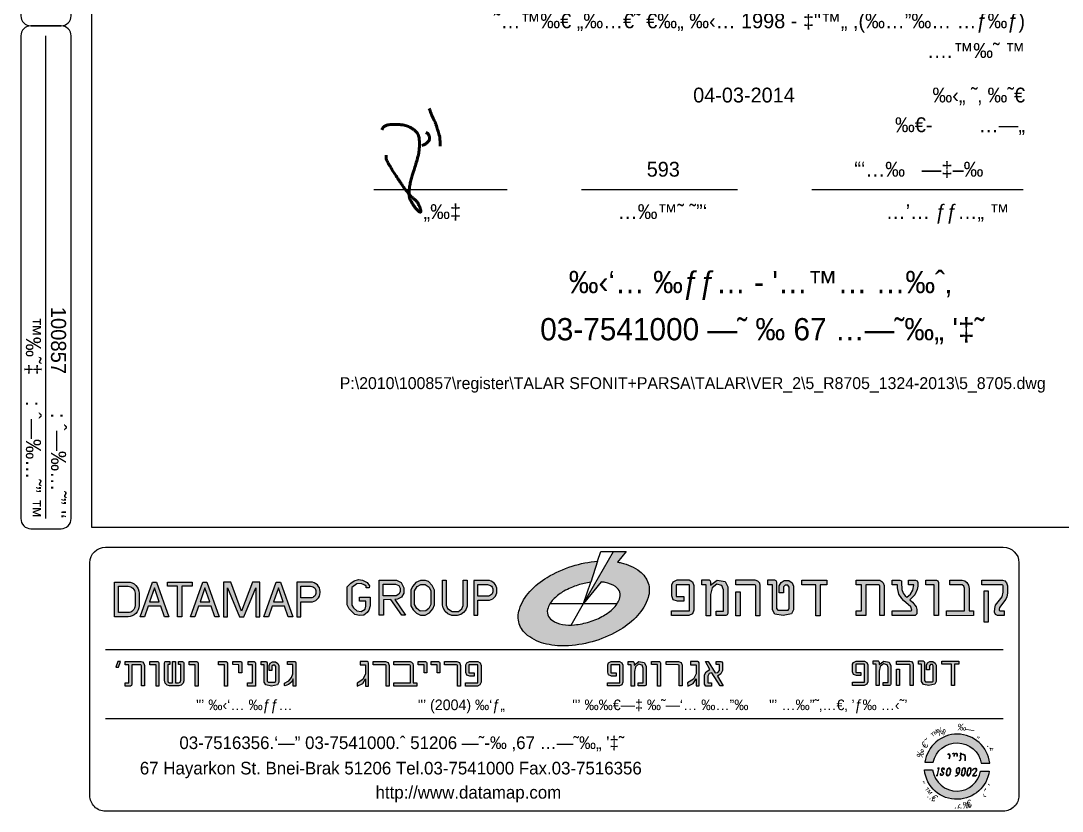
# Model space of a CAD drawing. Extents: x 204392 to 206166, y 706239 to 707835.
# Drawn here: x 204391.7 to 204742.4, y 706239.4 to 706505.6 of the extents above; entities that cross this region are included whole.
import ezdxf
from ezdxf.enums import TextEntityAlignment as Align

# ---------------------------------------------------------------- set-up
doc = ezdxf.new("R2010")
doc.units = 0
doc.header["$LTSCALE"] = 7
doc.header["$MEASUREMENT"] = 0
for name, color, linetype in [('DRWS001', 7, 'Continuous'), ('DRWS006', 2, 'Continuous'), ('DRWS013', 2, 'Continuous'), ('DRWT001', 2, 'Continuous'), ('DRWT003', 2, 'Continuous'), ('PCLS005', 7, 'Continuous')]:
    doc.layers.add(name, color=color, linetype=linetype)
doc.styles.add('HEBTXT', font='HEBTXT.shx')
doc.styles.add('MD-1510', font='hebtxt.shx', dxfattribs={"height": 3.75})
doc.linetypes.add('BRK_LINE', pattern='A,0.25,["~",Standard,S=0.1,R=0,X=-0.1,Y=-0.05],0.2', length=0.45)

# ---------------------------------------------------------------- blocks, each defined once
blk = doc.blocks.new('BORDER')
at = {"color": 2}
for p, q in [((0, 1), (0, 0)), ((0, 0), (1, 0))]:
    blk.add_line(p, q, dxfattribs=at)
blk = doc.blocks.new('PROJ_OUT')
at = {"flags": 128}
for points in [[(-61.2, 0), (-118.8, 0, 0.414214), (-120, -1.2), (-120, -4.8, 0.414214), (-118.8, -6), (-61.2, -6, 0.414214), (-60, -4.8), (-60, -1.2, 0.414214)], [(-1.2, 0), (-58.8, 0, 0.414214), (-60, -1.2), (-60, -4.8, 0.414214), (-58.8, -6), (-1.2, -6, 0.414214), (0, -4.8), (0, -1.2, 0.414214)]]:
    blk.add_lwpolyline(points, format="xyb", close=True, dxfattribs=at)
at = {"color": 2, "flags": 128}
blk.add_lwpolyline([(-1.2, -3), (-58.8, -3)], dxfattribs=at)
at = {"color": 2, "style": 'HEBTXT'}
for s, p in [(": ˆ—‰…˜” '‘", (-1.2, -2.4)), (': ˆ—‰…˜” ™', (-1.2, -5.4))]:
    blk.add_text(s, height=1.8, dxfattribs=at).set_placement(p, align=Align.RIGHT)
for tag, p in [('APPROVED', (-251.97, -2.4)), ('CHECKED', (-221.62, -2.4)), ('DRAFTSMAN', (-191.6, -2.4)), ('OPERATOR', (-161.75, -2.4)), ('UPD_NUM', (-76.88, -2.4)), ('PROJ_NUM', (-18.45, -2.4)), ('APPROVED_DATE', (-251.97, -5.4)), ('CHECK_DATE', (-221.62, -5.4)), ('DRAFT_DATE', (-191.6, -5.4)), ('OPERATE_DATE', (-161.75, -5.4)), ('UPD_DATE', (-135.75, -5.4)), ('UPD_DESC', (-70.68, -5.4)), ('PROJ_NAME', (-18.35, -5.4))]:
    blk.add_attdef(tag, text='', height=1.8, dxfattribs=at).set_placement(p, align=Align.RIGHT)
blk = doc.blocks.new('SU77_3')
at = {"layer": 'DRWT001'}
for p, q in [((13, 20.5), (31, 20.5)), ((41, 20.5), (62, 20.5)), ((72, 20.5), (100.5, 20.5))]:
    blk.add_line(p, q, dxfattribs=at)
at = {"layer": 'DRWT001', "style": 'HEBTXT'}
for s, height, p in [('„ƒ‰ƒ„ ‰™˜ ™ …‹ —’„ €‰„ …† ‰‹ ‰‹ „† ˜™€ ‰€', 2, (100.74, 60.2)), ('€ —…‰ƒ ˜€ €…„ ‰‹…        „™                …‰ „’–…™', 2, (100.74, 56.2)), ('.‰’ ‰…–„ ƒ’… „ ‰˜€…„ ‰’—˜—„ ™ „‰……‚… –', 2, (100.74, 52.2)), ('‰ƒƒ…„ …— ‰” ‰‹„ € ‰‹˜’ ‰‹ „† ˜™€ ‰€', 2, (100.74, 46.2)), ('˜…™‰€ „‰…€˜ €‰„ ‰‹… 1998 - ‡"™„ ,(‰…”‰… …ƒ‰ƒ)', 2, (100.74, 42.2)), ('.…™‰˜ ™', 2, (100.74, 38.2)), (' ‰‹„ ˜‚ ‰˜€', 2, (100.74, 32.2)), ('   …—„', 2, (100.74, 28.2)), ('…’… ƒƒ…„ ™', 2, (98.63, 16.5)), ("‰‹‘… ‰ƒƒ… - '…™… …‰ˆ‚", 3, (90.86, 6.51)), ("03-7541000 —˜ ‰ 67 …—˜‰„ '‡˜", 3, (95.28, 0.16))]:
    blk.add_text(s, height=height, dxfattribs=at).set_placement(p, align=Align.RIGHT)
for s, p in [('„‰‡', (22.25, 16.5)), ('…‰™˜ ˜”‘', (51.9, 16.5))]:
    blk.add_text(s, height=2, dxfattribs=at).set_placement(p, align=Align.CENTER)
blk.add_attdef('YEAR', (45.41, 56.2), '', height=2, dxfattribs=at)
for tag, p in [('DAY_MONTH', (79.76, 56.2)), ('DATE', (69.72, 32.2)), ('PLACE', (88.27, 28.2))]:
    blk.add_attdef(tag, text='', height=2, dxfattribs=at).set_placement(p, align=Align.RIGHT)
at = {"layer": 'DRWT001', "style": 'HEBTXT', "flags": 8}
for tag, p in [('MS_R', (52.01, 22.21)), ('SH_M', (86.44, 22.21))]:
    blk.add_attdef(tag, text='', height=2, dxfattribs=at).set_placement(p, align=Align.CENTER)
blk = doc.blocks.new('LOGODMG')
h = blk.add_hatch(color=176)
h.dxf.hatch_style = 1
h.paths.add_polyline_path([(63.51, 25.17, -0.104708), (62.11, 25.72, -0.17182), (61.54, 26.47, -0.17182), (61.58, 27.41, -0.104708), (62.41, 28.67, -0.066107), (63.72, 29.65, -0.052249), (65.61, 30.47, -0.04438), (67.32, 30.85), (68.26, 33.69, 0.056189), (64.81, 33.01, 0.058832), (61.45, 31.51, 0.072414), (59.13, 29.62, 0.106631), (57.71, 27.2, 0.156681), (57.7, 25.27, 0.156681), (58.82, 23.69, 0.106631), (61.36, 22.52, 0.072414), (64.35, 22.29, 0.058832), (67.96, 22.97, 0.058832), (71.32, 24.48, 0.072414), (73.64, 26.37, 0.106631), (75.06, 28.79, 0.156681), (75.07, 30.72, 0.156681), (73.95, 32.3, 0.106631), (71.41, 33.47, 0.011423), (70.94, 33.57), (72.11, 34.99), (70.37, 34.99), (66.37, 27.99), (68.75, 30.89, -0.020814), (69.26, 30.82, -0.104708), (70.66, 30.26, -0.17182), (71.23, 29.51, -0.17182), (71.19, 28.58, -0.104708), (70.36, 27.32, -0.066107), (69.05, 26.34, -0.052249), (67.16, 25.52, -0.052249), (65.14, 25.11, -0.066107)])
h = blk.add_hatch(color=176)
h.dxf.hatch_style = 1
h.paths.add_polyline_path([(6.5, 27.7), (6.5, 29.37, 0.414214), (5, 30.87), (3.18, 30.87), (3.18, 26.2), (5, 26.2, 0.414214)])
h.paths.add_polyline_path([(5, 26.76), (3.73, 26.76), (3.73, 30.31), (5, 30.31, -0.414214), (5.95, 29.37), (5.95, 29.31), (5.95, 27.72, -0.419386)], flags=16)
h.paths.add_polyline_path([(8.84, 30.87), (8.29, 30.87), (6.63, 26.2), (7.23, 26.2), (7.72, 27.64), (9.4, 27.64), (9.9, 26.2), (10.49, 26.2)])
h.paths.add_polyline_path([(7.91, 28.2), (8.56, 30.09), (9.21, 28.2)], flags=16)
h.paths.add_polyline_path([(12.23, 30.31), (13.62, 30.31), (13.62, 30.87), (10.3, 30.87), (10.3, 30.31), (11.68, 30.31), (11.68, 26.2), (12.23, 26.2)])
h.paths.add_polyline_path([(15.63, 30.87), (15.08, 30.87), (13.42, 26.2), (14.02, 26.2), (14.51, 27.64), (16.2, 27.64), (16.69, 26.2), (17.29, 26.2)])
h.paths.add_polyline_path([(14.7, 28.2), (15.36, 30.09), (16.01, 28.2)], flags=16)
h.paths.add_polyline_path([(18.39, 30.09), (20.02, 26.2), (20.58, 26.2), (22.21, 30.09), (22.21, 26.2), (22.76, 26.2), (22.76, 30.87), (21.78, 30.87), (20.3, 26.97), (18.83, 30.87), (17.84, 30.87), (17.84, 26.2), (18.39, 26.2)])
h.paths.add_polyline_path([(25.52, 30.87), (24.97, 30.87), (23.31, 26.2), (23.91, 26.2), (24.4, 27.64), (26.09, 27.64), (26.58, 26.2), (27.18, 26.2)])
h.paths.add_polyline_path([(24.59, 28.2), (25.25, 30.09), (25.9, 28.2)], flags=16)
h.paths.add_polyline_path([(30.87, 29.47), (30.87, 29.59, 0.414214), (29.6, 30.87), (27.73, 30.87), (27.73, 26.2), (28.28, 26.2), (28.28, 28.2), (29.6, 28.2, 0.414214)])
h.paths.add_polyline_path([(28.28, 28.75), (28.28, 30.31), (29.6, 30.31, -0.414214), (30.32, 29.59), (30.32, 29.47, -0.414214), (29.6, 28.75)], flags=16)
h = blk.add_hatch(color=176)
h.dxf.hatch_style = 1
h.paths.add_polyline_path([(37.23, 26.76), (37.44, 27.1), (37.62, 27.69), (37.62, 28.83), (36.16, 28.83), (36.16, 28.3), (37.05, 28.29), (37.05, 27.63), (36.95, 27.21), (36.39, 26.9), (35.83, 27), (35.36, 27.39), (35.13, 27.76), (35.13, 30.16), (35.8, 30.63), (36.4, 30.69), (36.89, 30.47), (37.09, 30.31), (37.09, 30.1), (37.49, 30.1), (37.53, 30.37), (37.23, 30.83), (36.59, 31.15), (36.05, 31.2), (35.47, 31.03), (35.03, 30.71), (34.51, 30.24), (34.51, 27.8), (34.79, 27.26), (35.56, 26.51), (36.16, 26.37), (36.75, 26.43)])
h.paths.add_polyline_path([(41.85, 28.83), (42.13, 29.4), (42.15, 30.12), (41.81, 30.8), (41.16, 31.13), (38.82, 31.13), (38.82, 26.4), (39.39, 26.4), (39.39, 28.5), (40.38, 28.54), (41.87, 26.4), (42.38, 26.4), (40.93, 28.53), (41.31, 28.57)])
h.paths.add_polyline_path([(39.38, 29.04), (39.38, 30.59), (41.03, 30.59), (41.46, 30.4), (41.65, 30.04), (41.65, 29.56), (41.47, 29.24), (41.13, 29.04)], flags=16)
h.paths.add_polyline_path([(46.3, 29.79), (45.98, 30.41), (45.47, 30.94), (45.06, 31.1), (44.39, 31.1), (43.76, 30.82), (43.36, 30.34), (43.11, 29.83), (43.11, 27.67), (43.43, 27.12), (43.85, 26.68), (44.39, 26.41), (45.02, 26.41), (45.63, 26.71), (46.05, 27.26), (46.3, 27.79)])
h.paths.add_polyline_path([(43.57, 29.71), (43.94, 30.27), (44.44, 30.54), (45.02, 30.54), (45.55, 30.17), (45.8, 29.71), (45.8, 27.86), (45.5, 27.32), (45.11, 27), (44.37, 26.96), (43.89, 27.32), (43.57, 27.86)], flags=16)
h.paths.add_polyline_path([(47.86, 31.12), (47.38, 31.12), (47.36, 27.76), (47.45, 27.39), (47.7, 26.93), (48.07, 26.61), (48.62, 26.38), (49.35, 26.38), (49.82, 26.5), (50.21, 26.77), (50.5, 27.12), (50.66, 27.63), (50.66, 31.12), (50.14, 31.12), (50.14, 27.72), (49.95, 27.26), (49.51, 26.93), (48.64, 26.93), (48.03, 27.32), (47.86, 27.78)])
h.paths.add_polyline_path([(54.7, 29.69), (54.7, 29.81, 0.414214), (53.43, 31.09), (51.56, 31.09), (51.56, 26.42), (52.12, 26.42), (52.12, 28.42), (53.43, 28.42, 0.414214)])
h.paths.add_polyline_path([(52.12, 28.97), (52.12, 30.53), (53.43, 30.53, -0.414214), (54.15, 29.81), (54.15, 29.69, -0.414214), (53.43, 28.97)], flags=16)
h = blk.add_hatch(color=176)
h.dxf.hatch_style = 1
h.paths.add_polyline_path([(81.04, 30.89), (80.57, 31.16), (78.96, 31.16), (78.42, 30.9), (78.24, 30.52), (78.24, 29.03), (78.44, 28.5), (79, 28.29), (79.87, 28.29), (79.87, 28.93), (78.85, 28.93), (78.85, 30.52), (80.61, 30.52), (80.61, 26.98), (78.21, 26.98), (78.21, 26.35), (80.54, 26.35), (81.02, 26.6), (81.23, 27.08), (81.23, 30.4)])
h.paths.add_polyline_path([(84.32, 30.6), (85, 30.42), (85.19, 29.85), (85.19, 26.97), (84.21, 26.97), (84.21, 26.35), (85.53, 26.35), (85.7, 26.47), (85.78, 26.62), (85.78, 30.22), (85.43, 30.93), (84.35, 31.13), (83.47, 30.47), (83.47, 30.85), (83.41, 31.04), (83.28, 31.16), (82.31, 31.16), (82.31, 30.52), (82.89, 30.52), (82.89, 26.33), (83.48, 26.33), (83.48, 29.18), (83.68, 30.1)])
h.paths.add_polyline_path([(89.78, 31.05), (89.44, 31.16), (86.87, 31.16), (86.87, 30.5), (89.43, 30.5), (89.51, 30.46), (89.56, 30.36), (89.56, 26.34), (90.12, 26.34), (90.12, 30.36), (90.05, 30.75)])
h.paths.add_polyline_path([(87.46, 29.56), (86.86, 29.56), (86.86, 26.34), (87.46, 26.34)])
h.paths.add_polyline_path([(92.35, 30.89), (92.26, 31.07), (92.09, 31.17), (91.19, 31.17), (91.19, 30.52), (91.8, 30.52), (91.8, 27.13), (92.14, 26.57), (93.23, 26.35), (94.38, 26.58), (94.64, 27.13), (94.64, 30.31), (94.44, 30.76), (93.99, 31.07), (93.39, 31.07), (92.98, 30.8), (92.73, 30.35), (92.73, 29.42), (93.31, 29.42), (93.31, 30.22), (93.52, 30.46), (93.89, 30.46), (94.07, 30.2), (94.07, 27.36), (94.03, 27.21), (93.91, 27.08), (92.54, 27.08), (92.35, 27.31)])
h.paths.add_polyline_path([(99.11, 31.15), (95.76, 31.15), (95.76, 30.52), (97.65, 30.52), (97.65, 26.34), (98.25, 26.34), (98.25, 30.52), (99.11, 30.52)])
h = blk.add_hatch(color=176)
h.dxf.hatch_style = 1
h.paths.add_polyline_path([(104.39, 30.5), (106.15, 30.5), (106.22, 30.44), (106.26, 30.32), (106.26, 26.35), (106.84, 26.35), (106.84, 30.43), (106.72, 30.75), (106.54, 30.96), (106.26, 31.14), (103.1, 31.14), (103.1, 30.5), (103.79, 30.5), (103.79, 26.98), (103.1, 26.98), (103.1, 26.35), (104.39, 26.35)])
h.paths.add_polyline_path([(109.7, 29.01), (109.41, 29.36), (109.24, 29.88), (109.19, 30.83), (109.17, 31.05), (108.95, 31.14), (107.92, 31.14), (107.92, 30.51), (108.64, 30.51), (108.64, 30.1), (108.83, 29.23), (109.22, 28.68), (109.45, 28.41), (110.44, 27.55), (110.58, 27.09), (110.46, 26.98), (107.91, 26.98), (107.91, 26.35), (111.01, 26.35), (111.24, 26.6), (111.24, 27.16), (111.15, 27.54), (110.66, 28.16), (110.32, 28.49), (110.86, 29.02), (110.97, 29.17), (111.28, 29.88), (111.38, 30.32), (111.39, 30.82), (111.3, 31.03), (111.07, 31.12), (110.14, 31.12), (110.14, 30.51), (110.84, 30.51), (110.72, 29.79), (110.4, 29.24), (109.92, 28.84)])
h.paths.add_polyline_path([(114.19, 30.82), (114.09, 31.03), (113.91, 31.14), (112.45, 31.14), (112.45, 30.49), (113.59, 30.49), (113.59, 26.35), (114.19, 26.35)])
h.paths.add_polyline_path([(118.28, 30.02), (118.21, 30.45), (117.98, 30.82), (117.7, 31.05), (117.34, 31.13), (115.7, 31.13), (115.7, 30.49), (117.35, 30.49), (117.6, 30.34), (117.69, 30.06), (117.69, 26.98), (115.26, 26.98), (115.26, 26.34), (118.89, 26.35), (118.89, 26.99), (118.28, 26.99)])
h.paths.add_polyline_path([(120.87, 29.71), (120.3, 29.71), (120.3, 25.47), (120.87, 25.47)])
h.paths.add_polyline_path([(123.23, 28.59), (123.38, 28.88), (123.47, 29.38), (123.47, 30.37), (123.35, 30.75), (123.11, 31.04), (122.8, 31.13), (120.01, 31.13), (120.01, 30.5), (122.76, 30.5), (122.84, 30.46), (122.9, 30.37), (122.9, 29.51), (122.74, 28.89), (121.84, 27.77), (121.74, 27.31), (121.73, 26.82), (121.83, 26.49), (122.1, 26.36), (123.03, 26.36), (123.03, 26.99), (122.49, 26.99), (122.33, 27.04), (122.33, 27.23), (122.37, 27.46)])
h = blk.add_hatch(color=176)
h.dxf.hatch_style = 1
h.paths.add_polyline_path([(27.61, 19.98), (27.56, 20.12), (27.46, 20.18), (26.47, 20.18), (26.47, 19.75), (27.22, 19.75), (27.22, 18.52), (27.01, 18), (26.65, 17.57), (26.57, 17.53), (26.09, 17.27), (26.09, 16.94), (26.16, 16.88), (26.63, 17.07), (27.01, 17.41), (27.23, 17.85), (27.23, 16.87), (27.61, 16.87)])
h.paths.add_polyline_path([(25.3, 19.59), (25.16, 19.9), (24.85, 20.12), (24.45, 20.12), (24.16, 19.93), (23.99, 19.62), (23.99, 18.98), (24.38, 18.98), (24.38, 19.53), (24.53, 19.69), (24.79, 19.69), (24.91, 19.52), (24.91, 17.57), (24.88, 17.46), (24.8, 17.37), (23.86, 17.37), (23.73, 17.53), (23.73, 19.99), (23.67, 20.12), (23.55, 20.18), (22.93, 20.18), (22.93, 19.74), (23.35, 19.74), (23.35, 17.41), (23.58, 17.02), (24.33, 16.87), (25.12, 17.03), (25.3, 17.41)])
h.paths.add_polyline_path([(22.19, 19.96), (22.12, 20.1), (22.01, 20.18), (21.18, 20.18), (21.18, 19.74), (21.78, 19.74), (21.78, 17.3), (21.09, 17.3), (21.09, 16.87), (22.19, 16.87)])
h.paths.add_polyline_path([(20.33, 19.98), (20.28, 20.11), (20.14, 20.18), (19.14, 20.18), (19.14, 19.75), (19.94, 19.74), (19.94, 18.64), (20.33, 18.64)])
h.paths.add_polyline_path([(18.39, 19.95), (18.33, 20.08), (18.22, 20.18), (17.18, 20.18), (17.18, 19.74), (17.99, 19.74), (17.99, 16.87), (18.39, 16.87)])
h.paths.add_polyline_path([(14.45, 19.95), (14.39, 20.08), (14.29, 20.17), (13.24, 20.17), (13.24, 19.74), (14.05, 19.74), (14.05, 16.87), (14.45, 16.87)])
h.paths.add_polyline_path([(12.51, 19.99), (12.46, 20.09), (12.34, 20.18), (11.82, 20.18), (11.82, 19.75), (12.1, 19.75), (12.1, 17.64), (12.01, 17.41), (11.82, 17.31), (11.41, 17.31), (11.41, 20.18), (10.97, 20.18), (10.97, 17.31), (10.59, 17.31), (10.38, 17.42), (10.34, 17.63), (10.34, 19.77), (10.62, 19.77), (10.62, 20.19), (10.04, 20.19), (9.96, 20.12), (9.91, 19.96), (9.91, 17.64), (10.02, 17.25), (10.28, 16.97), (10.59, 16.88), (11.85, 16.88), (12.17, 16.98), (12.42, 17.25), (12.51, 17.59)])
h.paths.add_polyline_path([(9.16, 19.95), (9.11, 20.08), (9, 20.18), (7.96, 20.18), (7.96, 19.74), (8.77, 19.74), (8.77, 16.87), (9.16, 16.87)])
h.paths.add_polyline_path([(7.23, 19.63), (7.15, 19.91), (6.97, 20.11), (6.79, 20.18), (4.62, 20.18), (4.62, 19.74), (5.1, 19.74), (5.1, 17.3), (4.62, 17.3), (4.62, 16.86), (5.35, 16.86), (5.48, 16.94), (5.53, 17.11), (5.53, 19.74), (6.73, 19.74), (6.79, 19.7), (6.83, 19.6), (6.83, 16.88), (7.23, 16.88)])
h.paths.add_polyline_path([(3.98, 20.17), (3.62, 20.17), (3.37, 19.39), (3.73, 19.39)])
h = blk.add_hatch(color=176)
h.dxf.hatch_style = 1
h.paths.add_polyline_path([(52.42, 19.98), (52.1, 20.17), (50.99, 20.17), (50.62, 19.99), (50.5, 19.73), (50.5, 18.71), (50.64, 18.35), (51.02, 18.2), (51.62, 18.2), (51.62, 18.64), (50.91, 18.64), (50.91, 19.73), (52.12, 19.73), (52.12, 17.3), (50.47, 17.3), (50.47, 16.87), (52.07, 16.87), (52.41, 17.04), (52.55, 17.37), (52.55, 19.65)])
h.paths.add_polyline_path([(49.63, 20.02), (49.28, 20.16), (47.61, 20.16), (47.61, 19.74), (49.26, 19.73), (49.37, 19.67), (49.37, 16.87), (49.77, 16.87), (49.77, 19.65)])
h.paths.add_polyline_path([(47.02, 19.98), (46.96, 20.1), (46.82, 20.17), (45.82, 20.17), (45.82, 19.74), (46.63, 19.74), (46.63, 18.64), (47.02, 18.64)])
h.paths.add_polyline_path([(45.27, 19.98), (45.21, 20.1), (45.07, 20.17), (44.07, 20.17), (44.07, 19.74), (44.88, 19.74), (44.88, 18.64), (45.27, 18.64)])
h.paths.add_polyline_path([(43.42, 19.62), (43.35, 19.9), (43.17, 20.1), (42.99, 20.17), (40.82, 20.17), (40.82, 19.73), (42.93, 19.73), (42.99, 19.69), (43.03, 19.59), (43.03, 17.29), (40.82, 17.29), (40.82, 16.85), (43.92, 16.85), (43.92, 17.29), (43.42, 17.29)])
h.paths.add_polyline_path([(40.19, 19.65), (40.05, 20.02), (39.7, 20.16), (38.03, 20.16), (38.03, 19.74), (39.68, 19.73), (39.79, 19.67), (39.79, 16.87), (40.19, 16.87)])
h.paths.add_polyline_path([(37.4, 19.97), (37.34, 20.11), (37.24, 20.17), (36.26, 20.17), (36.26, 19.73), (37, 19.73), (37, 18.5), (36.63, 17.77), (35.86, 17.27), (35.88, 16.86), (36.62, 17.21), (37.01, 17.82), (37.01, 16.87), (37.4, 16.87)])
h = blk.add_hatch(color=176)
h.dxf.hatch_style = 1
h.paths.add_polyline_path([(84.86, 18.5), (85.06, 18.98), (85.06, 19.98), (85, 20.12), (84.86, 20.19), (84.22, 20.19), (84.22, 19.75), (84.67, 19.75), (84.65, 18.98), (84.44, 18.7), (84.09, 18.65), (83.16, 20.18), (82.78, 20.18), (83.35, 19.1), (82.87, 18.78), (82.67, 18.36), (82.67, 17.11), (82.73, 16.98), (82.84, 16.87), (83.61, 16.87), (83.61, 17.31), (83.08, 17.31), (83.08, 18.21), (83.26, 18.58), (83.63, 18.65), (84.74, 16.88), (85.17, 16.88), (84.38, 18.2)])
h.paths.add_polyline_path([(81.92, 19.98), (81.86, 20.12), (81.75, 20.18), (80.78, 20.18), (80.78, 19.74), (81.52, 19.74), (81.52, 18.51), (81.15, 17.78), (80.37, 17.28), (80.4, 16.87), (81.14, 17.22), (81.53, 17.83), (81.53, 16.88), (81.92, 16.88)])
h.paths.add_polyline_path([(79.63, 19.66), (79.49, 20.03), (79.15, 20.17), (77.48, 20.17), (77.48, 19.75), (79.12, 19.74), (79.23, 19.68), (79.23, 16.88), (79.63, 16.88)])
h.paths.add_polyline_path([(76.74, 19.96), (76.68, 20.09), (76.57, 20.18), (75.53, 20.18), (75.53, 19.75), (76.34, 19.75), (76.34, 16.87), (76.74, 16.87)])
h.paths.add_polyline_path([(74.78, 19.54), (74.54, 20.02), (73.8, 20.16), (73.19, 19.7), (73.19, 19.97), (73.15, 20.1), (73.06, 20.18), (72.39, 20.18), (72.39, 19.74), (72.79, 19.74), (72.79, 16.87), (73.2, 16.87), (73.2, 18.82), (73.34, 19.45), (73.77, 19.8), (74.25, 19.68), (74.38, 19.28), (74.38, 17.3), (73.7, 17.3), (73.7, 16.88), (74.61, 16.88), (74.73, 16.96), (74.78, 17.06)])
h.paths.add_polyline_path([(71.66, 19.66), (71.53, 19.99), (71.2, 20.18), (70.1, 20.18), (69.73, 20), (69.61, 19.74), (69.61, 18.72), (69.74, 18.36), (70.12, 18.21), (70.73, 18.21), (70.73, 18.65), (70.02, 18.65), (70.02, 19.74), (71.23, 19.74), (71.23, 17.31), (69.58, 17.31), (69.58, 16.88), (71.18, 16.88), (71.51, 17.05), (71.66, 17.38)])
h = blk.add_hatch(color=176)
h.dxf.hatch_style = 1
h.paths.add_polyline_path([(116.93, 20.23), (114.63, 20.23), (114.63, 19.81), (115.93, 19.81), (115.93, 16.94), (116.34, 16.94), (116.34, 19.81), (116.93, 19.81)])
h.paths.add_polyline_path([(113.72, 19.97), (113.41, 20.19), (113, 20.19), (112.71, 20), (112.55, 19.69), (112.55, 19.05), (112.94, 19.05), (112.94, 19.6), (113.09, 19.76), (113.34, 19.76), (113.46, 19.59), (113.46, 17.64), (113.44, 17.53), (113.36, 17.44), (112.42, 17.44), (112.28, 17.6), (112.28, 20.06), (112.22, 20.19), (112.11, 20.25), (111.49, 20.25), (111.49, 19.81), (111.9, 19.81), (111.9, 17.48), (112.14, 17.09), (112.89, 16.94), (113.68, 17.1), (113.86, 17.48), (113.86, 19.66)])
h.paths.add_polyline_path([(110.71, 19.96), (110.52, 20.17), (110.29, 20.24), (108.52, 20.24), (108.52, 19.79), (110.28, 19.79), (110.33, 19.77), (110.37, 19.7), (110.37, 16.93), (110.76, 16.93), (110.76, 19.7)])
h.paths.add_polyline_path([(108.93, 19.14), (108.52, 19.14), (108.52, 16.93), (108.93, 16.93)])
h.paths.add_polyline_path([(107.77, 19.6), (107.53, 20.09), (106.79, 20.22), (106.19, 19.77), (106.19, 20.03), (106.15, 20.16), (106.06, 20.25), (105.39, 20.25), (105.39, 19.8), (105.79, 19.8), (105.79, 16.93), (106.2, 16.93), (106.2, 18.88), (106.33, 19.51), (106.77, 19.86), (107.24, 19.74), (107.37, 19.35), (107.37, 17.36), (106.7, 17.36), (106.7, 16.94), (107.61, 16.94), (107.72, 17.02), (107.77, 17.12)])
h.paths.add_polyline_path([(104.65, 19.72), (104.53, 20.06), (104.2, 20.24), (103.1, 20.24), (102.72, 20.06), (102.6, 19.81), (102.6, 18.78), (102.74, 18.42), (103.12, 18.27), (103.72, 18.27), (103.72, 18.71), (103.02, 18.71), (103.02, 19.81), (104.22, 19.81), (104.22, 17.37), (102.58, 17.37), (102.58, 16.94), (104.18, 16.94), (104.51, 17.11), (104.65, 17.45)])
h = blk.add_hatch(color=256)
h.dxf.hatch_style = 1
h.paths.add_polyline_path([(116.74, 9.21, -0.364168), (119.92, 6.46), (121.07, 6.46, 0.377508), (116.72, 10.4, 0.370341), (112.34, 6.61), (113.46, 6.61, -0.364721)])
h.paths.add_polyline_path([(113.38, 5.57), (112.29, 5.57, 0.399788), (116.77, 1.61, 0.365435), (121.01, 5.42), (119.84, 5.42, -0.354655), (116.74, 2.72, -0.380567)])
at = {"color": 176}
for points in [[(70.37, 34.99), (72.11, 34.99), (70.94, 33.57, -0.011423), (71.41, 33.47, -0.106631), (73.95, 32.3, -0.156681), (75.07, 30.72, -0.156681), (75.06, 28.79, -0.106631), (73.64, 26.37, -0.072414), (71.32, 24.48, -0.058832), (67.96, 22.97, -0.058832), (64.35, 22.29, -0.072414), (61.36, 22.52, -0.106631), (58.82, 23.69, -0.156681), (57.7, 25.27, -0.156681), (57.71, 27.2, -0.106631), (59.13, 29.62, -0.072414), (61.45, 31.51, -0.058832), (64.81, 33.01, -0.056189), (68.26, 33.69), (67.32, 30.85, 0.04438), (65.61, 30.47, 0.052249), (63.72, 29.65, 0.066107), (62.41, 28.67, 0.104708), (61.58, 27.41, 0.17182), (61.54, 26.47, 0.17182), (62.11, 25.72, 0.104708), (63.51, 25.17, 0.066107), (65.14, 25.11, 0.052249), (67.16, 25.52, 0.052249), (69.05, 26.34, 0.066107), (70.36, 27.32, 0.104708), (71.19, 28.58, 0.17182), (71.23, 29.51, 0.17182), (70.66, 30.26, 0.104708), (69.26, 30.82, 0.020814), (68.75, 30.89), (66.37, 27.99), (70.38, 35)], [(5.95, 27.7, -0.414214), (5, 26.76), (3.73, 26.76), (3.73, 30.31), (5, 30.31, -0.414214), (5.95, 29.37), (5.95, 29.31), (5.95, 27.69)]]:
    blk.add_lwpolyline(points, format="xyb", dxfattribs=at)
for points in [[(68.26, 33.69), (68.69, 34.99), (70.37, 34.99)], [(66.37, 27.99), (67.32, 30.85)], [(61.86, 27.99), (70.89, 27.99)], [(64.71, 25.08), (66.37, 27.99)]]:
    blk.add_lwpolyline(points, dxfattribs=at)
for points in [[(5, 30.87, -0.414214), (6.5, 29.37), (6.5, 27.7, -0.414214), (5, 26.2), (3.18, 26.2), (3.18, 30.87)], [(28.28, 26.2), (28.28, 28.2), (29.6, 28.2, 0.414214), (30.87, 29.47), (30.87, 29.59, 0.414214), (29.6, 30.87), (27.73, 30.87), (27.73, 26.2)], [(52.12, 26.42), (52.12, 28.42), (53.43, 28.42, 0.414214), (54.7, 29.69), (54.7, 29.81, 0.414214), (53.43, 31.09), (51.56, 31.09), (51.56, 26.42)], [(28.28, 30.31), (29.6, 30.31, -0.414214), (30.32, 29.59), (30.32, 29.47, -0.414214), (29.6, 28.75), (28.28, 28.75)], [(52.12, 30.53), (53.43, 30.53, -0.414214), (54.15, 29.81), (54.15, 29.69, -0.414214), (53.43, 28.97), (52.12, 28.97)]]:
    blk.add_lwpolyline(points, format="xyb", close=True, dxfattribs=at)
for points in [[(7.23, 26.2), (6.63, 26.2), (8.29, 30.87), (8.84, 30.87), (10.49, 26.2), (9.9, 26.2), (9.4, 27.64), (7.72, 27.64)], [(12.23, 26.2), (11.68, 26.2), (11.68, 30.31), (10.3, 30.31), (10.3, 30.87), (13.62, 30.87), (13.62, 30.31), (12.23, 30.31)], [(14.02, 26.2), (13.42, 26.2), (15.08, 30.87), (15.63, 30.87), (17.29, 26.2), (16.69, 26.2), (16.2, 27.64), (14.51, 27.64)], [(22.76, 26.2), (22.76, 30.87), (21.78, 30.87), (20.3, 26.97), (18.83, 30.87), (17.84, 30.87), (17.84, 26.2), (18.39, 26.2), (18.39, 30.09), (20.02, 26.2), (20.58, 26.2), (22.21, 30.09), (22.21, 26.2)], [(23.91, 26.2), (23.31, 26.2), (24.97, 30.87), (25.52, 30.87), (27.18, 26.2), (26.58, 26.2), (26.09, 27.64), (24.4, 27.64)], [(8.56, 30.09), (7.91, 28.2), (9.21, 28.2)], [(15.36, 30.09), (14.7, 28.2), (16.01, 28.2)], [(25.25, 30.09), (24.59, 28.2), (25.9, 28.2)]]:
    blk.add_lwpolyline(points, close=True, dxfattribs=at)
at = {"color": 176, "flags": 128}
for points in [[(36.16, 28.3), (36.16, 28.83), (37.62, 28.83), (37.62, 27.69), (37.44, 27.1), (37.23, 26.76), (36.75, 26.43), (36.16, 26.37), (35.56, 26.51), (34.79, 27.26), (34.51, 27.8), (34.51, 30.24), (35.03, 30.71), (35.47, 31.03), (36.05, 31.2), (36.59, 31.15), (37.23, 30.83), (37.53, 30.37), (37.49, 30.1), (37.09, 30.1), (37.09, 30.31), (36.89, 30.47), (36.4, 30.69), (35.8, 30.63), (35.13, 30.16), (35.13, 27.76), (35.36, 27.39), (35.83, 27), (36.39, 26.9), (36.95, 27.21), (37.05, 27.63), (37.05, 28.29)], [(38.82, 26.4), (38.82, 31.13), (41.16, 31.13), (41.81, 30.8), (42.15, 30.12), (42.13, 29.4), (41.85, 28.83), (41.31, 28.57), (40.93, 28.53), (42.38, 26.4), (41.87, 26.4), (40.38, 28.54), (39.39, 28.5), (39.39, 26.4)], [(43.11, 29.83), (43.11, 27.67), (43.43, 27.12), (43.85, 26.68), (44.39, 26.41), (45.02, 26.41), (45.63, 26.71), (46.05, 27.26), (46.3, 27.79), (46.3, 29.79), (45.98, 30.41), (45.47, 30.94), (45.06, 31.1), (44.39, 31.1), (43.76, 30.82), (43.36, 30.34)], [(47.38, 31.12), (47.86, 31.12), (47.86, 27.78), (48.03, 27.32), (48.64, 26.93), (49.51, 26.93), (49.95, 27.26), (50.14, 27.72), (50.14, 31.12), (50.66, 31.12), (50.66, 27.63), (50.5, 27.12), (50.21, 26.77), (49.82, 26.5), (49.35, 26.38), (48.62, 26.38), (48.07, 26.61), (47.7, 26.93), (47.45, 27.39), (47.36, 27.76)], [(78.21, 26.35), (78.21, 26.98), (80.61, 26.98), (80.61, 30.52), (78.85, 30.52), (78.85, 28.93), (79.87, 28.93), (79.87, 28.29), (79, 28.29), (78.44, 28.5), (78.24, 29.03), (78.24, 30.52), (78.42, 30.9), (78.96, 31.16), (80.57, 31.16), (81.04, 30.89), (81.23, 30.4), (81.23, 27.08), (81.02, 26.6), (80.54, 26.35)], [(82.89, 26.33), (82.89, 30.52), (82.31, 30.52), (82.31, 31.16), (83.28, 31.16), (83.41, 31.04), (83.47, 30.85), (83.47, 30.47), (84.35, 31.13), (85.43, 30.93), (85.78, 30.22), (85.78, 26.62), (85.7, 26.47), (85.53, 26.35), (84.21, 26.35), (84.21, 26.97), (85.19, 26.97), (85.19, 29.85), (85, 30.42), (84.32, 30.6), (83.68, 30.1), (83.48, 29.18), (83.48, 26.33)], [(86.87, 30.5), (86.87, 31.16), (89.44, 31.16), (89.78, 31.05), (90.05, 30.75), (90.12, 30.36), (90.12, 26.34), (89.56, 26.34), (89.56, 30.36), (89.51, 30.46), (89.43, 30.5)], [(91.19, 30.52), (91.19, 31.17), (92.09, 31.17), (92.26, 31.07), (92.35, 30.89), (92.35, 27.31), (92.54, 27.08), (93.91, 27.08), (94.03, 27.21), (94.07, 27.36), (94.07, 30.2), (93.89, 30.46), (93.52, 30.46), (93.31, 30.22), (93.31, 29.42), (92.73, 29.42), (92.73, 30.35), (92.98, 30.8), (93.39, 31.07), (93.99, 31.07), (94.44, 30.76), (94.64, 30.31), (94.64, 27.13), (94.38, 26.58), (93.23, 26.35), (92.14, 26.57), (91.8, 27.13), (91.8, 30.52)], [(95.76, 30.52), (95.76, 31.15), (99.11, 31.15), (99.11, 30.52), (98.25, 30.52), (98.25, 26.34), (97.65, 26.34), (97.65, 30.52)], [(103.1, 26.35), (103.1, 26.98), (103.79, 26.98), (103.79, 30.5), (103.1, 30.5), (103.1, 31.14), (106.26, 31.14), (106.54, 30.96), (106.72, 30.75), (106.84, 30.43), (106.84, 26.35), (106.26, 26.35), (106.26, 30.32), (106.22, 30.44), (106.15, 30.5), (104.39, 30.5), (104.39, 26.35)], [(107.91, 26.35), (107.91, 26.98), (110.46, 26.98), (110.58, 27.09), (110.44, 27.55), (109.45, 28.41), (109.22, 28.68), (108.83, 29.23), (108.64, 30.1), (108.64, 30.51), (107.92, 30.51), (107.92, 31.14), (108.95, 31.14), (109.17, 31.05), (109.19, 30.83), (109.24, 29.88), (109.41, 29.36), (109.7, 29.01), (109.92, 28.84), (110.4, 29.24), (110.72, 29.79), (110.84, 30.51), (110.14, 30.51), (110.14, 31.12), (111.07, 31.12), (111.3, 31.03), (111.39, 30.82), (111.38, 30.32), (111.28, 29.88), (110.97, 29.17), (110.86, 29.02), (110.32, 28.49), (110.66, 28.16), (111.15, 27.54), (111.24, 27.16), (111.24, 26.6), (111.01, 26.35)], [(112.45, 30.49), (112.45, 31.14), (113.91, 31.14), (114.09, 31.03), (114.19, 30.82), (114.19, 26.35), (113.59, 26.35), (113.59, 30.49)], [(115.26, 26.34), (115.26, 26.98), (117.69, 26.98), (117.69, 30.06), (117.6, 30.34), (117.35, 30.49), (115.7, 30.49), (115.7, 31.13), (117.34, 31.13), (117.7, 31.05), (117.98, 30.82), (118.21, 30.45), (118.28, 30.02), (118.28, 26.99), (118.89, 26.99), (118.89, 26.35)], [(120.01, 30.5), (120.01, 31.13), (122.8, 31.13), (123.11, 31.04), (123.35, 30.75), (123.47, 30.37), (123.47, 29.38), (123.38, 28.88), (123.23, 28.59), (122.37, 27.46), (122.33, 27.23), (122.33, 27.04), (122.49, 26.99), (123.03, 26.99), (123.03, 26.36), (122.1, 26.36), (121.83, 26.49), (121.73, 26.82), (121.74, 27.31), (121.84, 27.77), (122.74, 28.89), (122.9, 29.51), (122.9, 30.37), (122.84, 30.46), (122.76, 30.5)], [(39.38, 29.04), (39.38, 30.59), (41.03, 30.59), (41.46, 30.4), (41.65, 30.04), (41.65, 29.56), (41.47, 29.24), (41.13, 29.04)], [(43.57, 27.86), (43.57, 29.71), (43.94, 30.27), (44.44, 30.54), (45.02, 30.54), (45.55, 30.17), (45.8, 29.71), (45.8, 27.86), (45.5, 27.32), (45.11, 27), (44.37, 26.96), (43.89, 27.32)], [(86.86, 29.56), (87.46, 29.56), (87.46, 26.34), (86.86, 26.34)], [(120.3, 29.71), (120.87, 29.71), (120.87, 25.47), (120.3, 25.47)], [(4.62, 16.86), (4.62, 17.3), (5.1, 17.3), (5.1, 19.74), (4.62, 19.74), (4.62, 20.18), (6.79, 20.18), (6.97, 20.11), (7.15, 19.91), (7.23, 19.63), (7.23, 16.88), (6.83, 16.88), (6.83, 19.6), (6.79, 19.7), (6.73, 19.74), (5.53, 19.74), (5.53, 17.11), (5.48, 16.94), (5.35, 16.86)], [(7.96, 19.74), (7.96, 20.18), (9, 20.18), (9.11, 20.08), (9.16, 19.95), (9.16, 16.87), (8.77, 16.87), (8.77, 19.74)], [(11.82, 20.18), (12.34, 20.18), (12.46, 20.09), (12.51, 19.99), (12.51, 17.59), (12.42, 17.25), (12.17, 16.98), (11.85, 16.88), (10.59, 16.88), (10.28, 16.97), (10.02, 17.25), (9.91, 17.64), (9.91, 19.96), (9.96, 20.12), (10.04, 20.19), (10.62, 20.19), (10.62, 19.77), (10.34, 19.77), (10.34, 17.63), (10.38, 17.42), (10.59, 17.31), (10.97, 17.31), (10.97, 20.18), (11.41, 20.18), (11.41, 17.31), (11.82, 17.31), (12.01, 17.41), (12.1, 17.64), (12.1, 19.75), (11.82, 19.75)], [(13.24, 19.74), (13.24, 20.17), (14.29, 20.17), (14.39, 20.08), (14.45, 19.95), (14.45, 16.87), (14.05, 16.87), (14.05, 19.74)], [(17.18, 19.74), (17.18, 20.18), (18.22, 20.18), (18.33, 20.08), (18.39, 19.95), (18.39, 16.87), (17.99, 16.87), (17.99, 19.74)], [(19.14, 19.75), (19.14, 20.18), (20.14, 20.18), (20.28, 20.11), (20.33, 19.98), (20.33, 18.64), (19.94, 18.64), (19.94, 19.74)], [(21.09, 16.87), (21.09, 17.3), (21.78, 17.3), (21.78, 19.74), (21.18, 19.74), (21.18, 20.18), (22.01, 20.18), (22.12, 20.1), (22.19, 19.96), (22.19, 16.87)], [(22.93, 19.74), (22.93, 20.18), (23.55, 20.18), (23.67, 20.12), (23.73, 19.99), (23.73, 17.53), (23.86, 17.37), (24.8, 17.37), (24.88, 17.46), (24.91, 17.57), (24.91, 19.52), (24.79, 19.69), (24.53, 19.69), (24.38, 19.53), (24.38, 18.98), (23.99, 18.98), (23.99, 19.62), (24.16, 19.93), (24.45, 20.12), (24.85, 20.12), (25.16, 19.9), (25.3, 19.59), (25.3, 17.41), (25.12, 17.03), (24.33, 16.87), (23.58, 17.02), (23.35, 17.41), (23.35, 19.74)], [(26.47, 19.75), (26.47, 20.18), (27.46, 20.18), (27.56, 20.12), (27.61, 19.98), (27.61, 16.87), (27.23, 16.87), (27.23, 17.85), (27.01, 17.41), (26.63, 17.07), (26.16, 16.88), (26.09, 16.94), (26.09, 17.27), (26.57, 17.53), (26.65, 17.57), (27.01, 18), (27.22, 18.52), (27.22, 19.75)], [(35.86, 17.27), (35.88, 16.86), (36.62, 17.21), (37.01, 17.82), (37.01, 16.87), (37.4, 16.87), (37.4, 19.97), (37.34, 20.11), (37.24, 20.17), (36.26, 20.17), (36.26, 19.73), (37, 19.73), (37, 18.5), (36.63, 17.77)], [(38.03, 19.74), (38.03, 20.16), (39.7, 20.16), (40.05, 20.02), (40.19, 19.65), (40.19, 16.87), (39.79, 16.87), (39.79, 19.67), (39.68, 19.73)], [(43.42, 19.62), (43.42, 17.29), (43.92, 17.29), (43.92, 16.85), (40.82, 16.85), (40.82, 17.29), (43.03, 17.29), (43.03, 19.59), (42.99, 19.69), (42.93, 19.73), (40.82, 19.73), (40.82, 20.17), (42.99, 20.17), (43.17, 20.1), (43.35, 19.9)], [(44.07, 19.74), (44.07, 20.17), (45.07, 20.17), (45.21, 20.1), (45.27, 19.98), (45.27, 18.64), (44.88, 18.64), (44.88, 19.74)], [(45.82, 19.74), (45.82, 20.17), (46.82, 20.17), (46.96, 20.1), (47.02, 19.98), (47.02, 18.64), (46.63, 18.64), (46.63, 19.74)], [(47.61, 19.74), (47.61, 20.16), (49.28, 20.16), (49.63, 20.02), (49.77, 19.65), (49.77, 16.87), (49.37, 16.87), (49.37, 19.67), (49.26, 19.73)], [(50.47, 16.87), (50.47, 17.3), (52.12, 17.3), (52.12, 19.73), (50.91, 19.73), (50.91, 18.64), (51.62, 18.64), (51.62, 18.2), (51.02, 18.2), (50.64, 18.35), (50.5, 18.71), (50.5, 19.73), (50.62, 19.99), (50.99, 20.17), (52.1, 20.17), (52.42, 19.98), (52.55, 19.65), (52.55, 17.37), (52.41, 17.04), (52.07, 16.87)], [(69.58, 16.88), (69.58, 17.31), (71.23, 17.31), (71.23, 19.74), (70.02, 19.74), (70.02, 18.65), (70.73, 18.65), (70.73, 18.21), (70.12, 18.21), (69.74, 18.36), (69.61, 18.72), (69.61, 19.74), (69.73, 20), (70.1, 20.18), (71.2, 20.18), (71.53, 19.99), (71.66, 19.66), (71.66, 17.38), (71.51, 17.05), (71.18, 16.88)], [(72.79, 16.87), (72.79, 19.74), (72.39, 19.74), (72.39, 20.18), (73.06, 20.18), (73.15, 20.1), (73.19, 19.97), (73.19, 19.7), (73.8, 20.16), (74.54, 20.02), (74.78, 19.54), (74.78, 17.06), (74.73, 16.96), (74.61, 16.88), (73.7, 16.88), (73.7, 17.3), (74.38, 17.3), (74.38, 19.28), (74.25, 19.68), (73.77, 19.8), (73.34, 19.45), (73.2, 18.82), (73.2, 16.87)], [(75.53, 19.75), (75.53, 20.18), (76.57, 20.18), (76.68, 20.09), (76.74, 19.96), (76.74, 16.87), (76.34, 16.87), (76.34, 19.75)], [(77.48, 19.75), (77.48, 20.17), (79.15, 20.17), (79.49, 20.03), (79.63, 19.66), (79.63, 16.88), (79.23, 16.88), (79.23, 19.68), (79.12, 19.74)], [(80.37, 17.28), (80.4, 16.87), (81.14, 17.22), (81.53, 17.83), (81.53, 16.88), (81.92, 16.88), (81.92, 19.98), (81.86, 20.12), (81.75, 20.18), (80.78, 20.18), (80.78, 19.74), (81.52, 19.74), (81.52, 18.51), (81.15, 17.78)], [(82.78, 20.18), (83.16, 20.18), (84.09, 18.65), (84.44, 18.7), (84.65, 18.98), (84.67, 19.75), (84.22, 19.75), (84.22, 20.19), (84.86, 20.19), (85, 20.12), (85.06, 19.98), (85.06, 18.98), (84.86, 18.5), (84.38, 18.2), (85.17, 16.88), (84.74, 16.88), (83.63, 18.65), (83.26, 18.58), (83.08, 18.21), (83.08, 17.31), (83.61, 17.31), (83.61, 16.87), (82.84, 16.87), (82.73, 16.98), (82.67, 17.11), (82.67, 18.36), (82.87, 18.78), (83.35, 19.1)], [(102.58, 16.94), (102.58, 17.37), (104.22, 17.37), (104.22, 19.81), (103.02, 19.81), (103.02, 18.71), (103.72, 18.71), (103.72, 18.27), (103.12, 18.27), (102.74, 18.42), (102.6, 18.78), (102.6, 19.81), (102.72, 20.06), (103.1, 20.24), (104.2, 20.24), (104.53, 20.06), (104.65, 19.72), (104.65, 17.45), (104.51, 17.11), (104.18, 16.94)], [(105.79, 16.93), (105.79, 19.8), (105.39, 19.8), (105.39, 20.25), (106.06, 20.25), (106.15, 20.16), (106.19, 20.03), (106.19, 19.77), (106.79, 20.22), (107.53, 20.09), (107.77, 19.6), (107.77, 17.12), (107.72, 17.02), (107.61, 16.94), (106.7, 16.94), (106.7, 17.36), (107.37, 17.36), (107.37, 19.35), (107.24, 19.74), (106.77, 19.86), (106.33, 19.51), (106.2, 18.88), (106.2, 16.93)], [(108.52, 19.79), (108.52, 20.24), (110.29, 20.24), (110.52, 20.17), (110.71, 19.96), (110.76, 19.7), (110.76, 16.93), (110.37, 16.93), (110.37, 19.7), (110.33, 19.77), (110.28, 19.79)], [(111.49, 19.81), (111.49, 20.25), (112.11, 20.25), (112.22, 20.19), (112.28, 20.06), (112.28, 17.6), (112.42, 17.44), (113.36, 17.44), (113.44, 17.53), (113.46, 17.64), (113.46, 19.59), (113.34, 19.76), (113.09, 19.76), (112.94, 19.6), (112.94, 19.05), (112.55, 19.05), (112.55, 19.69), (112.71, 20), (113, 20.19), (113.41, 20.19), (113.72, 19.97), (113.86, 19.66), (113.86, 17.48), (113.68, 17.1), (112.89, 16.94), (112.14, 17.09), (111.9, 17.48), (111.9, 19.81)], [(114.63, 19.81), (114.63, 20.23), (116.93, 20.23), (116.93, 19.81), (116.34, 19.81), (116.34, 16.94), (115.93, 16.94), (115.93, 19.81)], [(108.52, 19.14), (108.93, 19.14), (108.93, 16.93), (108.52, 16.93)]]:
    blk.add_lwpolyline(points, close=True, dxfattribs=at)
blk.add_lwpolyline([(3.98, 20.17), (3.62, 20.17), (3.37, 19.39), (3.73, 19.39), (3.98, 20.17)], dxfattribs=at)
at = {"layer": 'DRWS013'}
for points in [[(-0.14, 33.48, -0.414053), (1.97, 35.58), (122.9, 35.58, -0.414053), (125, 33.48), (125, 31.91)], [(125, 33.48), (125, 5.52), (125, 2.11, -0.414214), (122.9, 0.01), (1.97, 0.01, -0.414214), (-0.14, 2.11), (-0.14, 5.99), (-0.14, 33.48)]]:
    blk.add_lwpolyline(points, format="xyb", dxfattribs=at)
for points in [[(1.97, 21.79), (122.9, 21.79)], [(1.97, 12.5), (122.9, 12.5)]]:
    blk.add_lwpolyline(points, dxfattribs=at)
at = {"layer": 'DRWS013', "flags": 128}
for points in [[(112.34, 6.61), (113.46, 6.61, -0.364721), (116.74, 9.21, -0.364168), (119.92, 6.46), (121.07, 6.46, 0.377508), (116.72, 10.4, 0.370341), (112.34, 6.61, -13.49019)], [(112.29, 5.57), (113.38, 5.57, 0.380567), (116.74, 2.72, 0.354655), (119.84, 5.42), (121.01, 5.42, -0.365435), (116.77, 1.61, -0.399788), (112.29, 5.57, -1.089199)]]:
    blk.add_lwpolyline(points, format="xyb", dxfattribs=at)
for points in [[(115.38, 7.71), (115.51, 7.68), (115.65, 7.52), (115.64, 7.34), (115.57, 7.02)], [(115.43, 7.76), (115.56, 7.72), (115.7, 7.57), (115.69, 7.39), (115.61, 7.07)], [(116.04, 7.74), (116.13, 7.77), (116.19, 7.76), (116.26, 7.68), (116.25, 7.52), (116.23, 7.39)], [(116.09, 7.79), (116.17, 7.81), (116.24, 7.81), (116.31, 7.73), (116.3, 7.57), (116.28, 7.43)], [(116.43, 7.74), (116.52, 7.77), (116.58, 7.76), (116.65, 7.68), (116.64, 7.52), (116.62, 7.39)], [(116.48, 7.79), (116.56, 7.81), (116.63, 7.81), (116.7, 7.73), (116.69, 7.57), (116.67, 7.43)], [(116.97, 6.84), (117.11, 6.9), (117.18, 7.06), (117.15, 7.31), (117.15, 7.53), (117.25, 7.7), (117.09, 7.79), (117.25, 7.68), (117.51, 7.66), (117.68, 7.57), (117.7, 7.27), (117.71, 6.79)], [(117.02, 6.89), (117.16, 6.95), (117.23, 7.11), (117.2, 7.36), (117.2, 7.58), (117.29, 7.75), (117.14, 7.83), (117.29, 7.73), (117.56, 7.71), (117.73, 7.61), (117.75, 7.32), (117.76, 6.83)], [(114.16, 5.78), (113.97, 4.84)], [(114.2, 5.83), (114.01, 4.89)], [(114.04, 5.79), (114.23, 5.79)], [(114.09, 5.84), (114.28, 5.84)], [(114.91, 5.59), (114.92, 5.71), (114.81, 5.77), (114.63, 5.76), (114.57, 5.66), (114.56, 5.5), (114.63, 5.34), (114.78, 5.17), (114.78, 5.1), (114.77, 4.91), (114.67, 4.8), (114.55, 4.81), (114.42, 4.88), (114.42, 5.06)], [(114.96, 5.64), (114.97, 5.75), (114.86, 5.82), (114.68, 5.81), (114.61, 5.71), (114.6, 5.54), (114.68, 5.39), (114.83, 5.22), (114.83, 5.15), (114.81, 4.96), (114.72, 4.85), (114.59, 4.86), (114.47, 4.93), (114.47, 5.11)], [(116.42, 4.73), (116.7, 4.82), (116.83, 4.95), (116.95, 5.16), (117.01, 5.44), (117.01, 5.7), (116.93, 5.79), (116.78, 5.81), (116.66, 5.77), (116.55, 5.6), (116.55, 5.42), (116.56, 5.24), (116.67, 5.14), (116.86, 5.12), (116.97, 5.22)], [(116.47, 4.77), (116.75, 4.87), (116.88, 4.99), (117, 5.21), (117.06, 5.49), (117.06, 5.74), (116.97, 5.84), (116.83, 5.86), (116.71, 5.82), (116.59, 5.65), (116.59, 5.47), (116.61, 5.29), (116.72, 5.18), (116.91, 5.16), (117.02, 5.27)], [(118.77, 5.51), (118.85, 5.67), (118.94, 5.73), (119.08, 5.76), (119.16, 5.74), (119.26, 5.64), (119.26, 5.46), (119.17, 5.3), (118.73, 4.77), (119.16, 4.77), (119.27, 4.87)], [(118.82, 5.55), (118.9, 5.72), (118.99, 5.77), (119.12, 5.81), (119.21, 5.79), (119.31, 5.69), (119.31, 5.51), (119.22, 5.34), (118.77, 4.82), (119.21, 4.82), (119.32, 4.92)], [(113.86, 4.83), (114.04, 4.83)], [(113.91, 4.88), (114.09, 4.88)]]:
    blk.add_lwpolyline(points, dxfattribs=at)
for points in [[(115.66, 5.76), (115.5, 5.74), (115.34, 5.61), (115.24, 5.38), (115.19, 5.09), (115.2, 4.95), (115.28, 4.82), (115.38, 4.78), (115.55, 4.82), (115.67, 4.96), (115.74, 5.12), (115.79, 5.35), (115.78, 5.56)], [(115.71, 5.81), (115.55, 5.79), (115.38, 5.66), (115.29, 5.43), (115.24, 5.14), (115.25, 4.99), (115.33, 4.87), (115.43, 4.83), (115.59, 4.87), (115.72, 5), (115.78, 5.16), (115.84, 5.4), (115.83, 5.61)], [(117.6, 5.79), (117.38, 5.65), (117.32, 5.48), (117.26, 5.2), (117.24, 4.96), (117.31, 4.8), (117.39, 4.76), (117.52, 4.79), (117.61, 4.91), (117.73, 5.13), (117.76, 5.29), (117.77, 5.44), (117.77, 5.63), (117.73, 5.75)], [(117.65, 5.84), (117.43, 5.7), (117.36, 5.53), (117.31, 5.25), (117.29, 5.01), (117.35, 4.85), (117.44, 4.81), (117.56, 4.84), (117.66, 4.96), (117.77, 5.17), (117.81, 5.34), (117.82, 5.49), (117.82, 5.68), (117.77, 5.8)], [(118.34, 5.79), (118.13, 5.65), (118.06, 5.48), (118, 5.2), (117.98, 4.96), (118.05, 4.8), (118.14, 4.76), (118.26, 4.79), (118.35, 4.91), (118.47, 5.13), (118.51, 5.29), (118.52, 5.44), (118.52, 5.63), (118.47, 5.75)], [(118.39, 5.84), (118.17, 5.7), (118.11, 5.53), (118.05, 5.25), (118.03, 5.01), (118.1, 4.85), (118.18, 4.81), (118.31, 4.84), (118.4, 4.96), (118.52, 5.17), (118.55, 5.34), (118.56, 5.49), (118.56, 5.68), (118.52, 5.8)]]:
    blk.add_lwpolyline(points, close=True, dxfattribs=at)
at = {"layer": 'DRWS013', "style": 'HEBTXT'}
for s, p in [('"’ ‰‹‘… ‰ƒƒ…', (27.18, 13.62)), ('"’ (2004) ‰‘ƒ„', (55.78, 13.62)), ('"’ ‰‰€—‡ ‰˜—‘… ‰…”‰', (88.58, 13.62))]:
    blk.add_text(s, height=1.43, dxfattribs=at).set_placement(p, align=Align.RIGHT)
for s, height, p in [('"’ …‰”˜‚…€‚ ’ƒ‰ …‹˜’', 1.43, (91.36, 13.62)), ("03-7516356.‘—” 03-7541000.ˆ 51206 —˜-‰ ,67 …—˜‰„ '‡˜", 1.7, (11.92, 8.38)), ('67 Hayarkon St. Bnei-Brak 51206 Tel.03-7541000 Fax.03-7516356', 1.7, (6.59, 4.96))]:
    blk.add_text(s, height=height, dxfattribs=at).set_placement(p)
at = {"layer": 'DRWS013', "style": 'HEBTXT', "oblique": 10}
for s, rotation, p in [('‰', 32.7132, (114.2, 10.09)), ('˜', 47.0108, (112.82, 8.85)), ('™', 40.1202, (113.49, 9.56)), ('„', 28.7904, (114.68, 10.32)), ('—', 351.8767, (117.71, 10.71)), ('„', 337.3234, (119.34, 10.02)), ('€', 58.6855, (112.48, 8.34)), ('…', 321.3638, (120.58, 8.83)), ('‹', 319.7875, (120.84, 8.3)), ('‰', 81.7172, (112.08, 7.1)), ('˜', 300.7568, (111.3, 3.77)), ('™', 312.5345, (111.87, 2.82)), ('˜', 55.6697, (120.95, 2.14)), ('’', 57.7397, (121.48, 2.93)), ('…', 318.0369, (112.52, 2.02)), ('€', 333.4543, (113.05, 1.56)), ('€', 22.9147, (118.09, 0.48)), ('‹', 49.3748, (120.45, 1.67)), ('‰', 7.1191, (117.41, 0.32))]:
    blk.add_text(s, height=0.9, rotation=rotation, dxfattribs=at).set_placement(p)
for s, p in [('‰', (116.65, 10.88)), ('…', (116.2, 0.37)), ('‹', (116.67, 0.36))]:
    blk.add_text(s, height=0.9, dxfattribs=at).set_placement(p)
at = {"layer": 'DRWS013'}
blk.add_text('http://www.datamap.com', height=1.7, dxfattribs=at).set_placement((38.34, 1.7))
blk = doc.blocks.new('Hatima Itzhak')
at = {"lineweight": 60, "flags": 128}
for points in [[(-2.96, 5.35, 0.007551), (-2.71, 4.7, 0.013177), (-2.55, 4.33, 0.008605), (-2.18, 3.56, -0.036618), (-2.11, 3.37, -0.002758), (-2.06, 3.22, -0.000578), (-1.83, 2.5, -0.001016), (-1.6, 1.76, -0.00477), (-1.55, 1.6, -0.051313), (-1.54, 1.53, -0.005249), (-1.49, 0.77, -0.013897), (-1.48, 0.61, -0.007089), (-1.49, 0.28)], [(-9.33, 2.48, -0.069451), (-9.18, 2.79, -0.117892), (-9.03, 2.93, -0.037832), (-8.68, 3.09, -0.053601), (-8.41, 3.16, -0.015054), (-8.03, 3.2, -0.016471), (-7.69, 3.22, -0.021069), (-7.21, 3.21, -0.018142), (-6.66, 3.16, -0.044002), (-6.03, 3.02, -0.046802), (-5.47, 2.78, -0.028142), (-5.12, 2.56, -0.032433), (-4.83, 2.33, -0.027818), (-4.66, 2.15, -0.034742), (-4.53, 1.99, -0.078279), (-4.4, 1.69, -0.046472), (-4.3, 1.14, -0.022345), (-4.27, 0.44, -0.02697), (-4.31, -0.14, -0.009536), (-4.4, -0.83, -0.031549), (-4.45, -1.04, -0.002573), (-4.59, -1.53, -0.001597), (-4.83, -2.33, -0.000956), (-5.07, -3.12, 0.00134), (-5.25, -3.68, 0.00733), (-5.29, -3.85, 0.001858), (-5.47, -4.51, 0.028836), (-5.6, -5.17, 0.023813), (-5.68, -5.97, 0.050888), (-5.65, -6.5, 0.057611), (-5.53, -6.94, 0.042427), (-5.37, -7.24, 0.019367), (-4.96, -7.86, 0.030599), (-4.47, -8.44, 0.099642), (-4.28, -8.58, 0.083597), (-4.15, -8.61, 0.282402), (-4.11, -8.59, 0.139344), (-4.09, -8.53, 0.049083), (-4.11, -8.36, 0.021631), (-4.16, -8.17, 0.017169), (-4.24, -7.93, 0.041574), (-4.46, -7.44, 0.057086), (-4.69, -7.12, 0.050792), (-4.98, -6.87, -0.049042), (-5.28, -6.61, -0.007627), (-5.68, -6.17, -0.013972), (-5.89, -5.92, -0.007733), (-6.32, -5.35, -0.009005), (-6.67, -4.86, -0.003357), (-7.08, -4.25, -0.002895), (-7.54, -3.54, -0.003799), (-7.71, -3.28, -0.001194), (-8.24, -2.43, -0.018415), (-8.51, -1.96, -0.017907), (-8.75, -1.45, -0.109449), (-8.78, -1.31, -0.039712), (-8.74, -0.93)], [(-3.43, 2.12, -0.077092), (-3.22, 2.04, -0.116342), (-3.11, 1.95, -0.059641), (-3, 1.74, -0.058487), (-2.94, 1.52, -0.049148), (-2.92, 1.23, -0.103791), (-2.96, 1.09, -0.052985), (-3.05, 0.95, -0.037914), (-3.21, 0.77, -0.019419), (-3.33, 0.68, -0.013099), (-3.51, 0.54, -0.069607), (-3.67, 0.46, -0.044956), (-3.94, 0.39)]]:
    blk.add_lwpolyline(points, format="xyb", dxfattribs=at)
blk = doc.blocks.new('hatima-itz-2500')
at = {"linetype": 'BRK_LINE', "xscale": 2.5, "yscale": 2.5, "zscale": 2.5}
blk.add_blockref('Hatima Itzhak', (121.11, 127.59), dxfattribs=at)

msp = doc.modelspace()

# ---------------------------------------------------------------- block references
at = {"layer": 'DRWS001', "xscale": 1750, "yscale": 1500, "zscale": 2}
msp.add_blockref('BORDER', (204415.52, 706335.06), dxfattribs=at)
at = {"layer": 'DRWS006', "xscale": 2.5, "yscale": 2.5, "zscale": 2.5}
msp.add_blockref('SU77_3', (204478.02, 706397.56), dxfattribs=at).add_auto_attribs({'DAY_MONTH': '‰…‰ 6', 'YEAR': '2012', 'DATE': '04-03-2014', 'PLACE': '‰€-', 'SH_M': '“‘…‰   —‡–‰', 'MS_R': '593'})
at = {"layer": 'DRWS013', "linetype": 'BRK_LINE', "xscale": 2.5, "yscale": 2.5, "zscale": 2.5}
msp.add_blockref('LOGODMG', (204415.3, 706239.36), dxfattribs=at)
at = {"layer": 'DRWT003'}
ref = msp.add_blockref('PROJ_OUT', (204408.64, 706334.52), dxfattribs=dict(at, xscale=2.8225, yscale=2.8225, zscale=2.8225, rotation=270))
ref.add_attrib('PROJ_NUM', '100857', dxfattribs={"layer": '0', "color": 2, "height": 5.08, "rotation": 270, "style": 'HEBTXT'}).set_placement((204401.86, 706386.6), align=Align.RIGHT)
ref.add_attrib('PROJ_NAME', '™‰˜‡', dxfattribs={"layer": '0', "color": 2, "height": 5.08, "rotation": 270, "style": 'HEBTXT'}).set_placement((204393.39, 706386.3), align=Align.RIGHT)
at = {"layer": 'PCLS005'}
msp.add_blockref('hatima-itz-2500', (204415.52, 706335.06), dxfattribs=at)

# ---------------------------------------------------------------- texts
at = {"layer": 'DRWT003', "style": 'MD-1510'}
msp.add_text('P:\\2010\\100857\\register\\TALAR SFONIT+PARSA\\TALAR\\VER_2\\5_R8705_1324-2013\\5_8705.dwg', height=4, dxfattribs=at).set_placement((204499.09, 706381.54))

doc.saveas('drawing.dxf')
